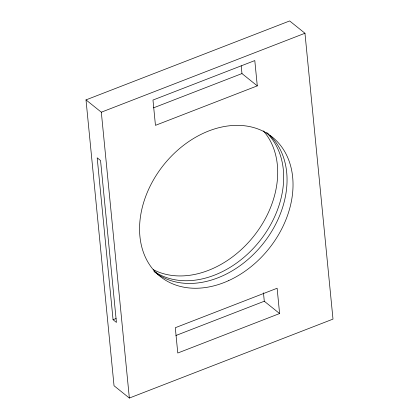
<?xml version="1.0" encoding="UTF-8"?>
<svg xmlns="http://www.w3.org/2000/svg" width="419" height="419" viewBox="0 0 419 419"><rect width="100%" height="100%" fill="white"/><g stroke="black" fill="none" stroke-linecap="round" stroke-linejoin="round"><path stroke-width="0.63" d="M86.005 99.89L289.649 20.95L304.964 33.253L332.995 319.11L129.351 398.05L114.036 385.747L86.005 99.89L101.319 112.198L129.351 398.05M101.319 112.198L304.964 33.253M153.553 107.84L241.962 73.571L257.282 85.874L155.454 125.349L152.977 100.052L254.799 60.577L257.282 85.874M113.062 319.713L116.43 322.421L100.555 160.519L97.187 157.816L113.062 319.713L116.11 318.529M175.88 335.514L264.289 301.24L279.604 313.548L177.782 353.018L175.299 327.721L277.121 288.251L279.604 313.548M241.203 65.788L241.962 73.571M263.462 292.808L264.289 301.24M263.383 130.906A89.436 67.265 -51.2 0 1 253.888 236.028A89.436 67.265 -51.2 0 1 153.349 269.684M266.762 132.954A89.436 67.265 -51.2 0 1 258.816 242.124A89.436 67.265 -51.2 0 1 153.92 271.234M266.866 132.718A89.436 67.265 -51.2 0 1 268.762 134.368M270.129 135.662A89.436 67.265 -51.2 0 1 260.848 246.445A89.436 67.265 -51.2 0 1 154.747 272.072M228.711 280.589A89.436 67.265 -51.2 0 0 275.655 140.019A89.436 67.265 -51.2 0 0 144.508 199.784A89.436 67.265 -51.2 0 0 228.711 280.589"/></g></svg>
